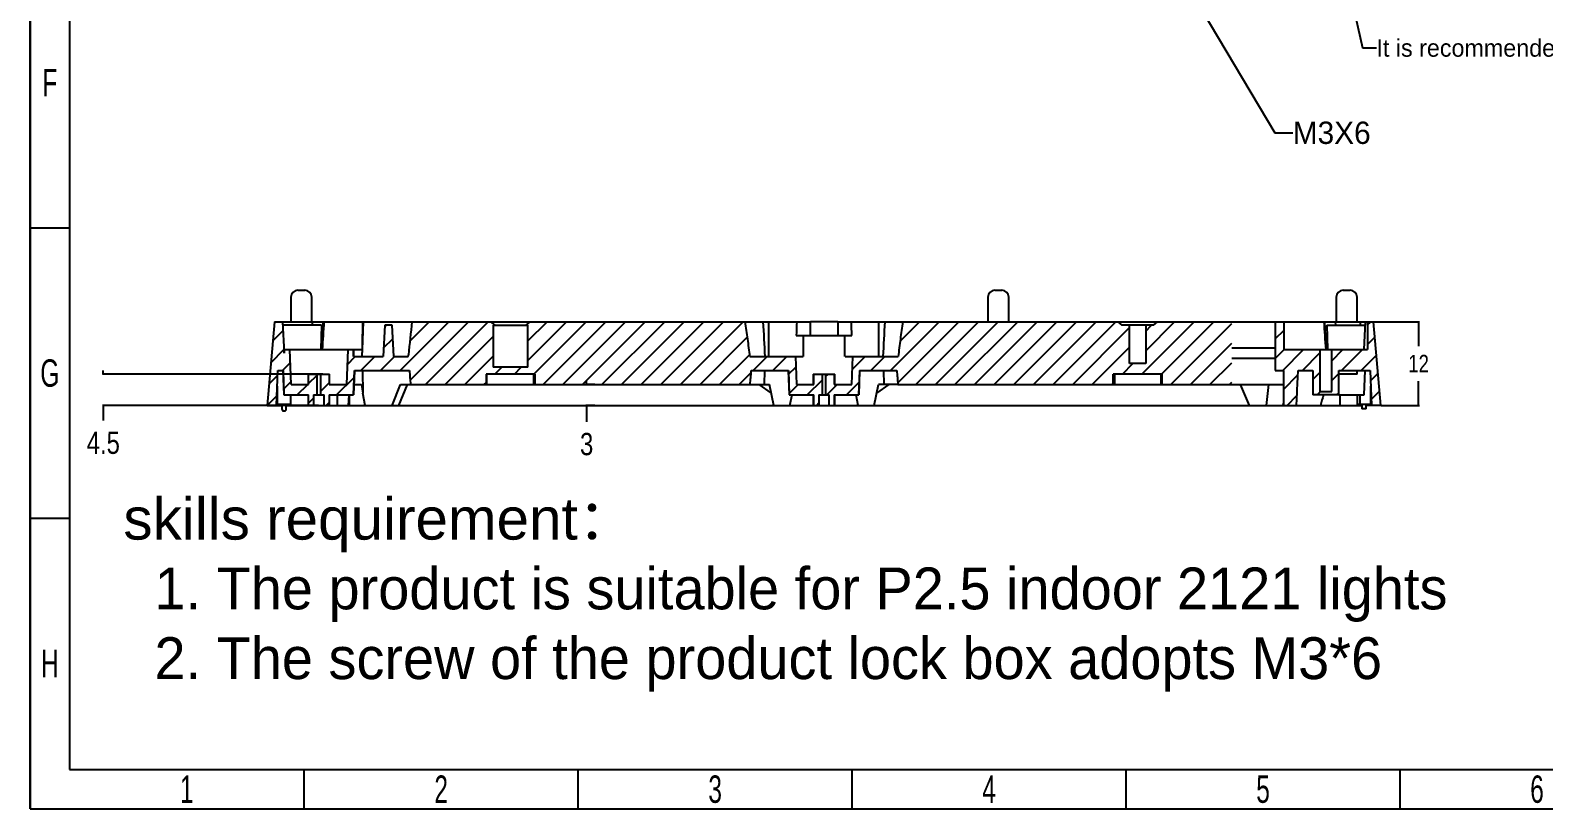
# Model space of a CAD drawing. Header units: millimetres. Extents: x 0 to 591, y 0 to 333.
# Drawn here: x 0 to 217.2, y 0 to 111.6 of the extents above; entities that cross this region are included whole.
import ezdxf

# ---------------------------------------------------------------- set-up
doc = ezdxf.new("R2010")
doc.units = ezdxf.units.MM
doc.header["$LTSCALE"] = 25.945205
doc.layers.get('0').update_dxf_attribs({"linetype": 'CONTINUOUS'})
doc.layers.add('2', color=7, linetype='CONTINUOUS')
doc.layers.add('dim', color=7, linetype='CONTINUOUS')
doc.styles.get("Standard").update_dxf_attribs({"font": 'txt', "width": 0.8})
doc.styles.add('TEXTSTYLE_4', font='')
doc.styles.add('TEXTSTYLE_6', font='txt', dxfattribs={"width": 0.67})
doc.styles.add('TEXTSTYLE_8', font='')
doc.styles.get('TEXTSTYLE_4').set_extended_font_data('CG Omega')
doc.styles.get('TEXTSTYLE_8').set_extended_font_data('Arial WGL')
doc.dimstyles.new('DIMSTYLE_2', dxfattribs={"dimtxt": 2.5, "dimasz": 0.1875, "dimexe": 0.125, "dimexo": 0.0625, "dimgap": 1.25, "dimtad": 0, "dimtih": 1, "dimtoh": 1, "dimdsep": 46, "dimtxsty": 'Standard', "dimblk": '_FILLED', "dimblk1": '_FILLED', "dimblk2": '_FILLED', "dimcen": 0.09, "dimazin": 2, "dimtfac": 1, "dimtofl": 0, "dimtmove": 0, "dimatfit": 3, "dimldrblk": '_FILLED', "dimfxl": 1, "dimtolj": 1, "dimarcsym": 0})
doc.dimstyles.new('DIMSTYLE_4', dxfattribs={"dimtxt": 3.2, "dimasz": 0.1875, "dimexe": 0.125, "dimexo": 0.0625, "dimgap": 1.6, "dimtad": 0, "dimtih": 1, "dimtoh": 1, "dimdsep": 46, "dimtxsty": 'Standard', "dimblk": '_FILLED', "dimblk1": '_FILLED', "dimblk2": '_FILLED', "dimcen": 0.09, "dimazin": 2, "dimtfac": 1, "dimtofl": 0, "dimtmove": 0, "dimatfit": 3, "dimldrblk": '_FILLED', "dimfxl": 1, "dimtolj": 1, "dimarcsym": 0})
doc.dimstyles.get("Standard").update_dxf_attribs({"dimtxt": 0.15625, "dimasz": 0.1875, "dimexe": 0.125, "dimexo": 0.0625, "dimtad": 0, "dimtih": 1, "dimtoh": 1, "dimdsep": 46, "dimtxsty": 'Standard', "dimblk": '_FILLED', "dimblk1": '_FILLED', "dimblk2": '_FILLED', "dimcen": 0.09, "dimazin": 2, "dimtp": 0.01, "dimtm": 0.01, "dimtfac": 1, "dimtofl": 0, "dimtmove": 0, "dimatfit": 3, "dimldrblk": '_FILLED', "dimfxl": 1, "dimtolj": 1, "dimarcsym": 0})

# ---------------------------------------------------------------- blocks, each defined once
blk = doc.blocks.new('_FILLED')
at = {"color": 0, "linetype": 'ByBlock'}
blk.add_solid([(0, 0), (-1, 0.2), (-1, -0.2)], dxfattribs=at)
blk = doc.blocks.new('*D2')
at = {"layer": 'dim', "color": 82, "linetype": 'Continuous', "true_color": 0x33cc00, "transparency": 16777216}
for p, q in [((192.82, 69.83), (199.35, 69.83)), ((199.22, 69.83), (199.22, 66.33)), ((199.22, 57.83), (199.22, 61.33)), ((193.87, 57.83), (199.35, 57.83))]:
    blk.add_line(p, q, dxfattribs=at)
at = {"layer": 'dim', "color": 82, "linetype": 'Continuous', "true_color": 0x33cc00, "transparency": 16777216, "xscale": 0.1875, "yscale": 0.1875, "zscale": 0.1875}
for p, rotation in [((199.22, 69.83), 90), ((199.22, 57.83), 270)]:
    blk.add_blockref('_FILLED', p, dxfattribs=dict(at, rotation=rotation))
at = {"layer": 'dim', "color": 82, "linetype": 'Continuous', "true_color": 0x33cc00, "transparency": 16777216, "insert": (199.22, 65.08), "char_height": 2.5, "width": 4, "attachment_point": 2, "line_spacing_factor": 0.9}
blk.add_mtext('12', dxfattribs=at)
blk = doc.blocks.new('*D17')
at = {"layer": 'dim', "color": 82, "linetype": 'Continuous', "true_color": 0x33cc00, "transparency": 16777216}
for p, q in [((14.32, 62.33), (10.35, 62.33)), ((10.48, 62.33), (10.48, 62.83)), ((41.96, 62.33), (14.32, 62.33)), ((14.32, 57.83), (10.35, 57.83)), ((10.48, 57.83), (10.48, 55.68)), ((41.34, 57.83), (14.32, 57.83))]:
    blk.add_line(p, q, dxfattribs=at)
at = {"layer": 'dim', "color": 82, "linetype": 'Continuous', "true_color": 0x33cc00, "transparency": 16777216, "xscale": 0.1875, "yscale": 0.1875, "zscale": 0.1875}
for p, rotation in [((10.48, 62.33), 270), ((10.48, 57.83), 90)]:
    blk.add_blockref('_FILLED', p, dxfattribs=dict(at, rotation=rotation))
at = {"layer": 'dim', "color": 82, "linetype": 'Continuous', "true_color": 0x33cc00, "transparency": 16777216, "insert": (10.48, 54.08), "char_height": 3.2, "width": 7.68, "attachment_point": 2, "line_spacing_factor": 0.9}
blk.add_mtext('4.5', dxfattribs=at)
blk = doc.blocks.new('*D18')
at = {"layer": 'dim', "color": 82, "linetype": 'Continuous', "true_color": 0x33cc00, "transparency": 16777216}
for p, q in [((81.01, 60.83), (79.71, 60.83)), ((79.84, 60.83), (79.84, 61.33)), ((81.01, 57.83), (79.71, 57.83)), ((79.84, 57.83), (79.84, 55.49))]:
    blk.add_line(p, q, dxfattribs=at)
at = {"layer": 'dim', "color": 82, "linetype": 'Continuous', "true_color": 0x33cc00, "transparency": 16777216, "xscale": 0.1875, "yscale": 0.1875, "zscale": 0.1875}
for p, rotation in [((79.84, 60.83), 270), ((79.84, 57.83), 90)]:
    blk.add_blockref('_FILLED', p, dxfattribs=dict(at, rotation=rotation))
at = {"layer": 'dim', "color": 82, "linetype": 'Continuous', "true_color": 0x33cc00, "transparency": 16777216, "insert": (79.84, 53.89), "char_height": 3.2, "width": 2.56, "attachment_point": 2, "line_spacing_factor": 0.9}
blk.add_mtext('3', dxfattribs=at)

msp = doc.modelspace()

# ---------------------------------------------------------------- linework, layer by layer
at = {"color": 7, "linetype": 'Continuous'}
for q in [(0, 333.185), (471.731, 0)]:
    msp.add_line((0, 0), q, dxfattribs=at)
at = {"layer": '2', "color": 155, "linetype": 'Continuous', "true_color": 0x4d7399}
for p, q in [((38.406, 74.332), (39.406, 74.332)), ((138.406, 74.332), (139.406, 74.332)), ((188.406, 74.332), (189.406, 74.332)), ((37.406, 73.332), (37.406, 69.832)), ((40.406, 69.832), (40.406, 73.332)), ((137.406, 73.332), (137.406, 69.832)), ((140.406, 69.832), (140.406, 73.332)), ((187.406, 73.332), (187.406, 69.832)), ((190.406, 69.832), (190.406, 73.332)), ((35.056, 69.832), (34.006, 57.832)), ((35.056, 69.832), (102.592, 69.832)), ((36.194, 69.832), (36.431, 65.299)), ((40.49, 69.332), (40.516, 69.832)), ((41.879, 65.832), (42.051, 69.832)), ((47.657, 65.832), (47.802, 69.832)), ((53.078, 62.832), (60.078, 69.832)), ((54.466, 67.035), (57.264, 69.832)), ((54.513, 61.453), (62.892, 69.832)), ((56.707, 60.832), (65.707, 69.832)), ((66.06, 69.832), (66.656, 69.332)), ((71.156, 69.332), (71.752, 69.832)), ((71.406, 67.089), (74.15, 69.832)), ((71.406, 64.274), (76.964, 69.832)), ((72.279, 62.332), (79.779, 69.832)), ((73.593, 60.832), (82.593, 69.832)), ((76.407, 60.832), (85.407, 69.832)), ((79.222, 60.832), (88.222, 69.832)), ((82.036, 60.832), (91.036, 69.832)), ((84.85, 60.832), (93.85, 69.832)), ((87.665, 60.832), (96.665, 69.832)), ((90.479, 60.832), (99.479, 69.832)), ((93.293, 60.832), (102.293, 69.832)), ((102.593, 69.832), (111.947, 69.832)), ((106.005, 64.832), (106.005, 69.832)), ((111.947, 67.832), (111.947, 69.832)), ((115.865, 69.832), (111.948, 69.832)), ((115.866, 69.832), (115.866, 67.832)), ((115.866, 69.832), (125.22, 69.832)), ((121.735, 69.832), (121.735, 64.832)), ((123.437, 62.832), (130.437, 69.832)), ((124.49, 61.071), (133.251, 69.832)), ((124.812, 67.022), (127.623, 69.832)), ((125.22, 69.832), (178.656, 69.832)), ((127.066, 60.832), (136.066, 69.832)), ((129.88, 60.832), (138.88, 69.832)), ((132.694, 60.832), (141.694, 69.832)), ((135.509, 60.832), (144.509, 69.832)), ((138.323, 60.832), (147.323, 69.832)), ((141.137, 60.832), (150.137, 69.832)), ((143.952, 60.832), (152.952, 69.832)), ((146.766, 60.832), (155.766, 69.832)), ((156.06, 69.832), (156.656, 69.332)), ((159.524, 62.332), (167.024, 69.832)), ((160.056, 65.679), (164.209, 69.832)), ((161.156, 69.332), (161.752, 69.832)), ((162.338, 62.332), (169.838, 69.832)), ((163.652, 60.832), (172.406, 69.586)), ((178.656, 69.832), (192.756, 69.832)), ((178.656, 69.832), (178.656, 62.832)), ((179.906, 65.832), (179.906, 69.832)), ((185.934, 65.832), (185.761, 69.832)), ((187.323, 69.332), (187.297, 69.832)), ((190.859, 69.832), (190.859, 69.332)), ((191.409, 65.832), (191.619, 69.832)), ((191.906, 69.832), (191.906, 65.832)), ((191.906, 69.386), (192.353, 69.832)), ((193.806, 57.832), (192.756, 69.832)), ((34.816, 67.085), (36.262, 68.531)), ((41.782, 69.332), (36.22, 69.332)), ((41.782, 69.332), (41.681, 65.832)), ((50.898, 69.332), (50.662, 64.832)), ((50.729, 66.112), (52.016, 67.399)), ((50.885, 69.082), (51.135, 69.332)), ((51.915, 69.332), (50.898, 69.332)), ((52.151, 64.832), (51.915, 69.332)), ((59.521, 60.832), (66.406, 67.717)), ((66.406, 69.332), (66.406, 63.332)), ((66.406, 69.332), (71.406, 69.332)), ((71.406, 63.332), (71.406, 69.332)), ((96.108, 60.832), (102.918, 67.642)), ((109.91, 67.832), (117.903, 67.832)), ((149.581, 60.832), (157.756, 69.008)), ((161.156, 69.332), (156.656, 69.332)), ((157.756, 63.832), (157.756, 69.332)), ((160.056, 69.332), (160.056, 63.832)), ((160.056, 68.493), (160.895, 69.332)), ((178.656, 67.393), (179.906, 68.643)), ((186.031, 69.332), (191.593, 69.332)), ((186.031, 69.332), (186.131, 65.832)), ((191.906, 66.571), (192.95, 67.615)), ((34.546, 64), (36.402, 65.857)), ((36.406, 65.832), (36.406, 65.777)), ((36.406, 65.832), (47.657, 65.832)), ((36.431, 65.299), (36.431, 65.832)), ((37.438, 60.832), (37.262, 65.832)), ((45.551, 65.832), (45.375, 60.832)), ((46.381, 65.832), (46.381, 64.832)), ((46.406, 64.832), (46.406, 65.832)), ((152.395, 60.832), (157.756, 66.193)), ((166.467, 60.832), (172.406, 66.772)), ((172.406, 66.082), (178.656, 66.082)), ((178.656, 64.579), (179.91, 65.832)), ((179.724, 62.832), (182.724, 65.832)), ((179.906, 65.832), (191.906, 65.832)), ((182.538, 62.832), (185.056, 65.35)), ((185.056, 65.832), (185.056, 59.832)), ((186.756, 59.832), (186.756, 65.832)), ((186.756, 64.236), (188.353, 65.832)), ((188.167, 62.832), (191.167, 65.832)), ((36.192, 62.832), (37.327, 63.967)), ((45.475, 63.672), (46.635, 64.832)), ((46.381, 64.832), (50.662, 64.832)), ((47.449, 62.832), (49.449, 64.832)), ((50.264, 62.832), (52.264, 64.832)), ((52.151, 64.832), (54.245, 64.832)), ((54.245, 64.832), (54.269, 65.078)), ((62.335, 60.832), (66.406, 64.903)), ((71.406, 63.332), (66.406, 63.332)), ((66.65, 62.332), (67.65, 63.332)), ((69.464, 62.332), (70.464, 63.332)), ((98.922, 60.832), (103.231, 65.141)), ((103.267, 64.832), (110.902, 64.832)), ((103.736, 62.832), (105.736, 64.832)), ((106.551, 62.832), (108.551, 64.832)), ((108.827, 62.294), (109.85, 63.317)), ((109.797, 64.832), (109.938, 60.832)), ((116.911, 64.832), (124.546, 64.832)), ((117.875, 60.832), (118.016, 64.832)), ((117.95, 62.974), (119.808, 64.832)), ((120.623, 62.832), (122.623, 64.832)), ((156.709, 62.332), (158.209, 63.832)), ((160.056, 63.832), (157.756, 63.832)), ((169.281, 60.832), (172.406, 63.957)), ((172.406, 64.582), (178.656, 64.582)), ((190.981, 62.832), (193.177, 65.027)), ((34.276, 60.916), (35.497, 62.137)), ((35.346, 57.832), (35.521, 62.832)), ((35.521, 62.832), (36.309, 62.832)), ((36.284, 62.832), (36.406, 59.332)), ((36.431, 59.332), (36.309, 62.832)), ((36.4, 60.226), (37.423, 61.249)), ((37.438, 60.832), (39.939, 60.832)), ((38.321, 59.332), (39.821, 60.832)), ((39.856, 62.332), (39.856, 60.832)), ((39.856, 62.332), (42.956, 62.332)), ((39.939, 60.832), (39.939, 62.332)), ((39.939, 60.951), (41.177, 62.189)), ((41.177, 59.332), (41.177, 62.332)), ((41.635, 62.332), (41.635, 59.332)), ((41.635, 59.832), (42.873, 61.07)), ((42.873, 62.332), (42.873, 60.832)), ((42.873, 60.832), (45.375, 60.832)), ((42.956, 60.832), (42.956, 62.332)), ((43.949, 59.332), (46.47, 61.852)), ((46.504, 62.832), (46.381, 59.332)), ((46.406, 59.332), (46.529, 62.832)), ((46.452, 60.832), (47.545, 60.832)), ((46.504, 62.832), (54.412, 62.832)), ((47.665, 62.832), (47.731, 59.575)), ((51.937, 57.832), (53.122, 60.832)), ((52.874, 57.832), (54.135, 60.832)), ((53.122, 60.832), (72.229, 60.832)), ((65.15, 60.832), (65.406, 61.089)), ((65.406, 62.332), (65.406, 60.832)), ((72.406, 62.332), (65.406, 62.332)), ((65.524, 60.832), (65.524, 62.332)), ((72.229, 62.332), (72.229, 60.832)), ((72.229, 60.832), (103.303, 60.832)), ((72.406, 62.332), (72.406, 60.832)), ((101.736, 60.832), (103.442, 62.537)), ((103.303, 60.832), (106.077, 60.832)), ((103.465, 62.832), (108.809, 62.832)), ((106.341, 59.594), (104.572, 60.832)), ((105.376, 62.832), (105.306, 60.832)), ((106.715, 57.832), (106.077, 60.832)), ((108.784, 62.832), (108.906, 59.332)), ((108.931, 59.332), (108.809, 62.832)), ((108.923, 59.575), (110.18, 60.832)), ((109.938, 60.832), (112.439, 60.832)), ((111.494, 59.332), (113.677, 61.515)), ((112.356, 62.332), (112.356, 60.832)), ((112.356, 62.332), (115.456, 62.332)), ((112.439, 60.832), (112.439, 62.332)), ((113.677, 59.332), (113.677, 62.332)), ((114.135, 62.332), (114.135, 59.332)), ((114.135, 61.974), (114.494, 62.332)), ((114.308, 59.332), (115.808, 60.832)), ((115.373, 62.332), (115.373, 60.832)), ((115.373, 60.832), (117.875, 60.832)), ((115.456, 60.832), (115.456, 62.332)), ((117.123, 59.332), (118.945, 61.155)), ((119.004, 62.832), (118.881, 59.332)), ((118.906, 59.332), (119.029, 62.832)), ((119.004, 62.832), (124.348, 62.832)), ((121.098, 57.832), (121.735, 60.832)), ((121.472, 59.594), (123.241, 60.832)), ((124.51, 60.832), (121.735, 60.832)), ((122.436, 62.832), (122.506, 60.832)), ((124.51, 60.832), (155.584, 60.832)), ((155.209, 60.832), (155.406, 61.029)), ((162.406, 62.332), (155.406, 62.332)), ((155.406, 60.832), (155.406, 62.332)), ((155.584, 62.332), (155.584, 60.832)), ((155.584, 60.832), (179.834, 60.832)), ((162.289, 60.832), (162.289, 62.332)), ((162.406, 60.832), (162.406, 62.332)), ((172.095, 60.832), (172.406, 61.143)), ((174.938, 57.832), (173.678, 60.832)), ((177.38, 57.832), (177.707, 60.832)), ((178.656, 62.832), (179.834, 62.832)), ((179.834, 62.832), (179.834, 57.832)), ((179.834, 60.128), (181.904, 62.198)), ((181.934, 62.832), (184.056, 62.832)), ((184.056, 62.832), (184.056, 59.332)), ((184.056, 61.536), (185.056, 62.536)), ((186.756, 61.421), (187.756, 62.421)), ((187.756, 62.832), (192.292, 62.832)), ((187.756, 59.332), (187.756, 62.832)), ((190.406, 62.332), (187.756, 62.332)), ((190.406, 62.332), (190.406, 62.832)), ((191.406, 59.332), (191.529, 62.832)), ((192.292, 62.832), (192.466, 57.832)), ((192.342, 61.379), (193.403, 62.439)), ((34.006, 57.832), (35.395, 59.221)), ((36.406, 59.332), (39.939, 59.332)), ((39.856, 59.332), (39.856, 57.832)), ((39.939, 57.832), (39.939, 59.332)), ((39.939, 58.136), (40.658, 58.855)), ((40.658, 59.332), (40.658, 57.832)), ((40.658, 59.332), (42.155, 59.332)), ((41.135, 59.332), (41.177, 59.374)), ((42.155, 57.832), (42.155, 59.332)), ((42.873, 59.332), (42.873, 57.832)), ((42.873, 59.332), (46.406, 59.332)), ((42.956, 57.832), (42.956, 59.332)), ((44.087, 57.832), (44.108, 59.332)), ((45.666, 57.832), (45.754, 59.332)), ((45.806, 57.832), (45.806, 59.332)), ((48.034, 57.832), (47.731, 59.575)), ((108.906, 59.332), (112.439, 59.332)), ((108.998, 57.832), (109.316, 59.332)), ((112.356, 59.332), (112.356, 57.832)), ((112.439, 57.832), (112.439, 59.332)), ((113.158, 59.332), (113.158, 57.832)), ((113.158, 59.332), (114.655, 59.332)), ((114.655, 57.832), (114.655, 59.332)), ((115.373, 59.332), (115.373, 57.832)), ((115.373, 59.332), (118.906, 59.332)), ((115.456, 57.832), (115.456, 59.332)), ((118.815, 57.832), (118.496, 59.332)), ((180.353, 57.832), (181.767, 59.246)), ((187.756, 59.332), (184.056, 59.332)), ((184.667, 59.332), (185.167, 59.832)), ((185.056, 59.832), (186.756, 59.832)), ((187.481, 59.332), (187.756, 59.607)), ((187.756, 59.332), (191.406, 59.332)), ((187.956, 57.832), (187.956, 59.332)), ((190.859, 57.832), (190.859, 59.332)), ((192.437, 58.659), (193.63, 59.851)), ((34.006, 57.832), (36.12, 57.832)), ((35.427, 58.032), (37.413, 58.032)), ((36.12, 58.032), (36.12, 57.332)), ((36.72, 57.332), (36.72, 58.032)), ((36.72, 57.832), (45.806, 57.832)), ((42.449, 57.832), (42.873, 58.256)), ((45.829, 57.832), (47.999, 57.832)), ((48.034, 57.832), (52.874, 57.832)), ((52.876, 57.832), (174.936, 57.832)), ((112.808, 57.832), (113.158, 58.182)), ((174.938, 57.832), (179.832, 57.832)), ((179.779, 57.832), (179.834, 58.15)), ((179.834, 57.832), (185.145, 57.832)), ((185.184, 57.832), (191.093, 57.832)), ((190.413, 58.032), (192.385, 58.032)), ((191.093, 58.032), (191.093, 57.334)), ((191.693, 57.334), (191.093, 57.334)), ((191.693, 57.334), (191.693, 58.032)), ((193.806, 57.832), (191.693, 57.832))]:
    msp.add_line(p, q, dxfattribs=at)
for centre, radius, start, end in [((38.406, 73.332), 1, 90, 180), ((39.406, 73.332), 1, 0, 90), ((138.406, 73.332), 1, 90, 180), ((139.406, 73.332), 1, 0, 90), ((188.406, 73.332), 1, 90, 180), ((189.406, 73.332), 1, 0, 90), ((278.108, 43.665), 224.861, 173.3174, 174.5356), ((-1265.651, -6.027), 1372.939, 2.958427, 3.167386), ((1493.462, -6.027), 1372.938, 176.832613, 177.041573), ((300.689, 97.532), 255.79, 188.24902, 188.53359), ((563.317, 99.17), 510.2, 184.08423, 184.30944), ((-172.739, 84.247), 277.033, 355.15147, 355.56647), ((400.551, 84.247), 277.033, 184.43353, 184.84853), ((501.82, -29.282), 328.439, 164.34743, 164.61892), ((36.42, 57.332), 0.3, 180, 360)]:
    msp.add_arc(centre, radius, start, end, dxfattribs=at)
for centre, major_axis, ratio, start_param, end_param in [((41.906, -2.401), (4.806, 114.487), 0.0313696, 0.8893692, 0.9336204), ((41.906, -2.401), (4.806, 114.487), 0.0313696, 5.3521988, 5.3964501), ((113.906, 10.497), (0, 95.406), 0.0524078, 0.8995962, 0.9260908), ((113.906, 10.497), (0, 95.406), 0.0524078, 5.3570945, 5.3835891), ((185.906, -2.401), (-4.806, 114.487), 0.0313696, 5.3495649, 5.3938161), ((113.906, 61.771), (0, 76.95), 0.0390783, 1.4919444, 1.5310019), ((113.906, 61.771), (0, 76.95), 0.0390783, 4.7521834, 4.7912409), ((41.906, 34.069), (3.246, 114.487), 0.0440756, 4.9856852, 4.9947649), ((36.42, 54.596), (0, 28.636), 0.0349208, 1.3603944, 1.4505224), ((36.42, 54.596), (0, 28.636), 0.0349208, 4.8326629, 4.8785339), ((191.411, 56.051), (0, 28.636), 0.0349208, 1.4559614, 1.5015569), ((191.393, 54.596), (0, 28.636), 0.0349208, 4.8326629, 4.9227909), ((36.421, 54.593), (0, 28.651), 0.0349382, 1.4504644, 1.4574928), ((36.419, 54.593), (0, 28.651), 0.0349382, 4.8256925, 4.8327209), ((191.411, 56.05), (0, 28.639), 0.0349244, 1.5015512, 1.5085497), ((191.392, 54.593), (0, 28.651), 0.0349382, 4.8256925, 4.8327209)]:
    msp.add_ellipse(centre, major_axis=major_axis, ratio=ratio, start_param=start_param, end_param=end_param, dxfattribs=at)
for points in [[(103.267, 64.832), (103.172, 65.667), (103.071, 66.502), (102.85, 68.17), (102.731, 69.003), (102.592, 69.832)], [(125.22, 69.832), (125.081, 69.003), (124.962, 68.17), (124.742, 66.502), (124.641, 65.668), (124.546, 64.832)], [(181.7, 57.832), (181.739, 58.665), (181.778, 59.499), (181.856, 61.165), (181.895, 61.999), (181.934, 62.832)]]:
    msp.add_open_spline(points, degree=3, knots=[0, 0, 0, 0, 0.5, 0.5, 1, 1, 1, 1], dxfattribs=at)
at = {"layer": 'dim', "color": 84, "linetype": 'Continuous', "true_color": 0x269900}
for p, q in [((0, 333.185), (0, 0)), ((5.609, 327.575), (5.609, 5.609)), ((0, 83.296), (5.609, 83.296)), ((0, 41.648), (5.609, 41.648)), ((5.609, 5.609), (466.122, 5.609)), ((39.311, 0), (39.311, 5.609)), ((78.622, 0), (78.622, 5.609)), ((117.933, 0), (117.933, 5.609)), ((157.244, 0), (157.244, 5.609)), ((196.555, 0), (196.555, 5.609)), ((0, 0), (471.731, 0))]:
    msp.add_line(p, q, dxfattribs=at)

# ---------------------------------------------------------------- texts
at = {"color": 7, "linetype": 'Continuous', "insert": (13.362, 44.589), "char_height": 6, "width": 305.02233, "attachment_point": 1, "style": 'TEXTSTYLE_8'}
msp.add_mtext('skills requirement\\ftxt;：\\P\\fCG Omega Bold;  \\fCG Omega;1. The product is suitable for P2.5 indoor 2121 lights\\P  2. The screw of the product lock box adopts M3*6\\P  ', dxfattribs=at)
at = {"layer": 'dim', "color": 42, "linetype": 'Continuous', "true_color": 0xcc9900, "attachment_point": 1, "style": 'TEXTSTYLE_4'}
for s, insert, char_height, width in [('It is recommended to use M1X6', (193.167, 110.333), 2.5, 49.9707), ('M3X6', (181.16, 98.525), 3.2, 12.175)]:
    msp.add_mtext(s, dxfattribs=dict(at, insert=insert, char_height=char_height, width=width))
at = {"layer": 'dim', "color": 84, "linetype": 'Continuous', "true_color": 0x269900, "char_height": 3.926, "width": 2.6307, "attachment_point": 2, "line_spacing_factor": 0.6, "style": 'TEXTSTYLE_6'}
for s, insert in [('F', (2.805, 106.083)), ('G', (2.805, 64.435)), ('H', (2.805, 22.787)), ('1', (22.46, 4.768)), ('2', (58.966, 4.768)), ('3', (98.277, 4.768)), ('4', (137.588, 4.768)), ('5', (176.899, 4.768)), ('6', (216.21, 4.768))]:
    msp.add_mtext(s, dxfattribs=dict(at, insert=insert))

# ---------------------------------------------------------------- dimensions: what is measured, and where the dimension line sits
at = {"layer": 'dim', "color": 82, "linetype": 'Continuous', "true_color": 0x33cc00}
for base, p1, p2, angle, text, dimstyle, picture, middle in [((199.222, 69.832), (193.806, 57.832), (192.756, 69.832), 90, '12', 'DIMSTYLE_2', '*D2', (199.472, 63.832)), ((10.475, 57.832), (42.02, 62.332), (41.406, 57.832), 270, '4.5', 'DIMSTYLE_4', '*D17', (10.555, 52.484)), ((79.837, 57.832), (81.073, 60.832), (81.073, 57.832), 270, '3', 'DIMSTYLE_4', '*D18', (79.917, 52.286))]:
    dim = msp.add_linear_dim(base=base, p1=p1, p2=p2, angle=angle, text=text, dimstyle=dimstyle, dxfattribs=at)
    dim.commit()
    dim.dimension.update_dxf_attribs({"geometry": picture, "text_midpoint": middle, "dimtype": 160})

# ---------------------------------------------------------------- leaders
at = {"layer": 'dim', "color": 42, "linetype": 'Continuous', "true_color": 0xcc9900}
for points in [[(186.406, 130.503), (191.167, 109.083), (193.167, 109.083)], [(158.906, 130.003), (178.6, 96.925), (181.16, 96.925)]]:
    msp.add_leader(points, dimstyle='Standard', override={"dimtad": 0}, dxfattribs=at)

doc.saveas('drawing.dxf')
